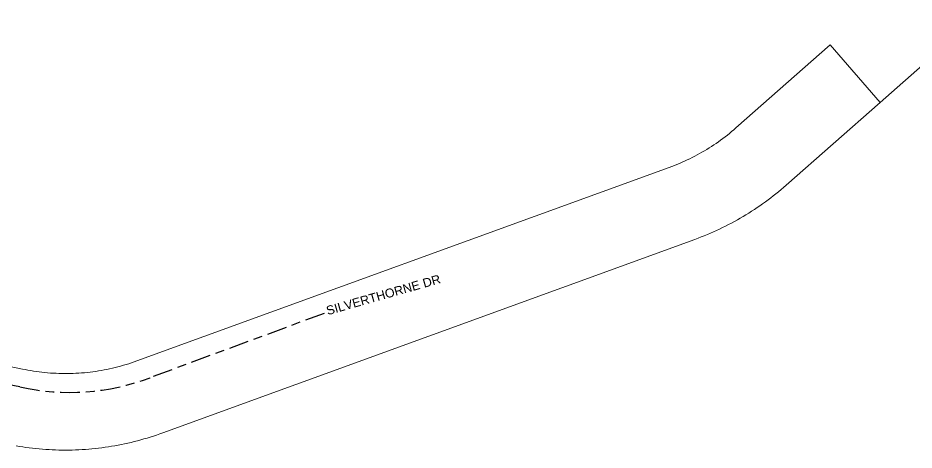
# Model space of a CAD drawing. Header units: metres. Extents: x 302931 to 308644, y 6253878 to 6257414.
# Drawn here: x 308173.6 to 308354.7, y 6255159.9 to 6255247.2 of the extents above; entities that cross this region are included whole.
import ezdxf

# ---------------------------------------------------------------- set-up
doc = ezdxf.new("R2010")
doc.units = ezdxf.units.M
doc.linetypes.add('Cable Exist UG', pattern=[8.2, 4, -1.2, 1.8, -1.2])
for name, color, linetype, lineweight in [('Cadastre Land Parcels_SP_EXT', 9, 'Continuous', 5), ('Cadastre Road Names_SP_HV_LV_SL_EXT', 9, 'Continuous', 5), ('Cadastre Roads_SP_EXT', 9, 'Continuous', 5)]:
    doc.layers.add(name, color=color, linetype=linetype, lineweight=lineweight)
doc.layers.add('Mains_HV_EXT', color=7, linetype='Continuous')
doc.styles.get("Standard").update_dxf_attribs({"font": 'arial.ttf'})

msp = doc.modelspace()

# ---------------------------------------------------------------- linework, layer by layer
at = {"layer": 'Cadastre Land Parcels_SP_EXT', "linetype": 'Continuous'}
msp.add_lwpolyline([(308367.25, 6255247.21), (308347.84, 6255230.12), (308328.83, 6255213.39), (308328.32, 6255212.95), (308327.81, 6255212.51), (308327.29, 6255212.08), (308326.77, 6255211.66), (308326.24, 6255211.24), (308325.71, 6255210.83), (308325.17, 6255210.42), (308324.63, 6255210.03), (308324.08, 6255209.63), (308323.53, 6255209.25), (308322.98, 6255208.87), (308322.42, 6255208.49), (308321.85, 6255208.13), (308321.28, 6255207.77), (308320.71, 6255207.41), (308320.13, 6255207.07), (308319.55, 6255206.73), (308318.97, 6255206.39), (308318.38, 6255206.07), (308317.78, 6255205.75), (308317.19, 6255205.43), (308316.59, 6255205.13), (308315.98, 6255204.83), (308315.38, 6255204.54), (308314.77, 6255204.25), (308314.15, 6255203.98), (308313.54, 6255203.71), (308312.92, 6255203.44), (308312.29, 6255203.19), (308311.67, 6255202.94), (308311.04, 6255202.7), (308310.41, 6255202.46), (308202.88, 6255163.35), (308202.25, 6255163.12), (308201.62, 6255162.91), (308200.98, 6255162.7), (308200.34, 6255162.49), (308199.71, 6255162.3), (308199.06, 6255162.11), (308198.42, 6255161.93), (308197.78, 6255161.75), (308197.13, 6255161.59), (308196.48, 6255161.43), (308195.83, 6255161.28), (308195.17, 6255161.14), (308194.52, 6255161), (308193.86, 6255160.87), (308193.21, 6255160.75), (308192.55, 6255160.64), (308191.89, 6255160.54), (308191.23, 6255160.44), (308190.57, 6255160.35), (308189.9, 6255160.27), (308189.24, 6255160.19), (308188.57, 6255160.12), (308187.91, 6255160.07), (308187.24, 6255160.01), (308186.57, 6255159.97), (308185.91, 6255159.93), (308185.24, 6255159.91), (308184.57, 6255159.88), (308183.9, 6255159.87), (308183.24, 6255159.87), (308182.57, 6255159.87), (308181.9, 6255159.88), (308181.23, 6255159.9), (308180.56, 6255159.92), (308179.9, 6255159.96), (308179.23, 6255160), (308178.56, 6255160.05), (308177.9, 6255160.1), (308177.23, 6255160.17), (308176.57, 6255160.24), (308175.9, 6255160.32), (308175.24, 6255160.41), (308174.58, 6255160.5), (308173.92, 6255160.61), (308173.26, 6255160.72)], dxfattribs=at)
at = {"layer": 'Cadastre Roads_SP_EXT', "linetype": 'Continuous'}
msp.add_lwpolyline([(308173.26, 6255160.72), (308173.92, 6255160.61), (308174.58, 6255160.5), (308175.24, 6255160.41), (308175.9, 6255160.32), (308176.57, 6255160.24), (308177.23, 6255160.17), (308177.9, 6255160.1), (308178.56, 6255160.05), (308179.23, 6255160), (308179.9, 6255159.96), (308180.56, 6255159.92), (308181.23, 6255159.9), (308181.9, 6255159.88), (308182.57, 6255159.87), (308183.24, 6255159.87), (308183.9, 6255159.87), (308184.57, 6255159.88), (308185.24, 6255159.91), (308185.91, 6255159.93), (308186.57, 6255159.97), (308187.24, 6255160.01), (308187.91, 6255160.07), (308188.57, 6255160.12), (308189.24, 6255160.19), (308189.9, 6255160.27), (308190.57, 6255160.35), (308191.23, 6255160.44), (308191.89, 6255160.54), (308192.55, 6255160.64), (308193.21, 6255160.75), (308193.86, 6255160.87), (308194.52, 6255161), (308195.17, 6255161.14), (308195.83, 6255161.28), (308196.48, 6255161.43), (308197.13, 6255161.59), (308197.78, 6255161.75), (308198.42, 6255161.93), (308199.06, 6255162.11), (308199.71, 6255162.3), (308200.34, 6255162.49), (308200.98, 6255162.7), (308201.62, 6255162.91), (308202.25, 6255163.12), (308202.88, 6255163.35), (308310.41, 6255202.46), (308310.41, 6255202.46), (308311.04, 6255202.7), (308311.67, 6255202.94), (308312.29, 6255203.19), (308312.92, 6255203.44), (308313.54, 6255203.71), (308314.15, 6255203.98), (308314.77, 6255204.25), (308315.38, 6255204.54), (308315.98, 6255204.83), (308316.59, 6255205.13), (308317.19, 6255205.43), (308317.78, 6255205.75), (308318.38, 6255206.07), (308318.97, 6255206.39), (308319.55, 6255206.73), (308320.13, 6255207.07), (308320.71, 6255207.41), (308321.28, 6255207.77), (308321.85, 6255208.13), (308322.42, 6255208.49), (308322.98, 6255208.87), (308323.53, 6255209.25), (308324.08, 6255209.63), (308324.63, 6255210.03), (308325.17, 6255210.42), (308325.71, 6255210.83), (308326.24, 6255211.24), (308326.77, 6255211.66), (308327.29, 6255212.08), (308327.81, 6255212.51), (308328.32, 6255212.95), (308328.83, 6255213.39), (308347.84, 6255230.12), (308337.74, 6255241.74), (308318.68, 6255224.97), (308318.25, 6255224.6), (308317.82, 6255224.24), (308317.39, 6255223.88), (308316.95, 6255223.53), (308316.51, 6255223.18), (308316.06, 6255222.84), (308315.6, 6255222.51), (308315.15, 6255222.18), (308314.68, 6255221.86), (308314.22, 6255221.55), (308313.75, 6255221.24), (308313.27, 6255220.93), (308312.8, 6255220.64), (308312.31, 6255220.35), (308311.83, 6255220.06), (308311.34, 6255219.78), (308310.84, 6255219.51), (308310.35, 6255219.25), (308309.84, 6255218.99), (308309.34, 6255218.74), (308308.83, 6255218.5), (308308.32, 6255218.26), (308307.81, 6255218.03), (308307.29, 6255217.81), (308306.77, 6255217.59), (308306.25, 6255217.38), (308305.72, 6255217.18), (308305.2, 6255216.98), (308197.63, 6255177.88), (308197.09, 6255177.69), (308196.55, 6255177.51), (308196.01, 6255177.33), (308195.46, 6255177.16), (308194.91, 6255177), (308194.36, 6255176.84), (308193.81, 6255176.69), (308193.25, 6255176.55), (308192.7, 6255176.42), (308192.14, 6255176.29), (308191.58, 6255176.18), (308191.01, 6255176.07), (308190.45, 6255175.97), (308189.89, 6255175.87), (308189.32, 6255175.78), (308188.75, 6255175.7), (308188.19, 6255175.63), (308187.62, 6255175.57), (308187.05, 6255175.51), (308186.48, 6255175.46), (308185.9, 6255175.42), (308185.33, 6255175.39), (308184.76, 6255175.37), (308184.19, 6255175.35), (308183.62, 6255175.34), (308183.04, 6255175.34), (308182.47, 6255175.34), (308181.9, 6255175.36), (308181.33, 6255175.38), (308180.75, 6255175.41), (308180.18, 6255175.44), (308179.61, 6255175.49), (308179.04, 6255175.54), (308178.47, 6255175.6), (308177.9, 6255175.67), (308177.34, 6255175.74), (308176.77, 6255175.83), (308176.21, 6255175.92), (308175.64, 6255176.02), (308175.08, 6255176.12), (308174.52, 6255176.24), (308125.03, 6255186.6)], dxfattribs=at)
at = {"layer": 'Mains_HV_EXT', "linetype": 'Cable Exist UG'}
msp.add_lwpolyline([(308235.47, 6255187.49), (308200.35, 6255174.5), (308200.35, 6255174.5, -0.145422), (308174.02, 6255172.62), (308174.02, 6255172.62), (308132.46, 6255181.13), (308125.48, 6255182.59), (308111.42, 6255187.39), (308103.94, 6255191.82), (308095.69, 6255198.87), (308095.84, 6255202.55), (308095.87, 6255210.81), (308095.87, 6255210.81), (308059.62, 6255183.59), (308047.01, 6255174.4), (308043.3, 6255171.57)], format="xyb", dxfattribs=at)

# ---------------------------------------------------------------- texts
at = {"layer": 'Cadastre Road Names_SP_HV_LV_SL_EXT'}
msp.add_text('SILVERTHORNE DR', height=1.8, rotation=15.8797, dxfattribs=at).set_placement((308236.21, 6255187.12))

doc.saveas('drawing.dxf')
